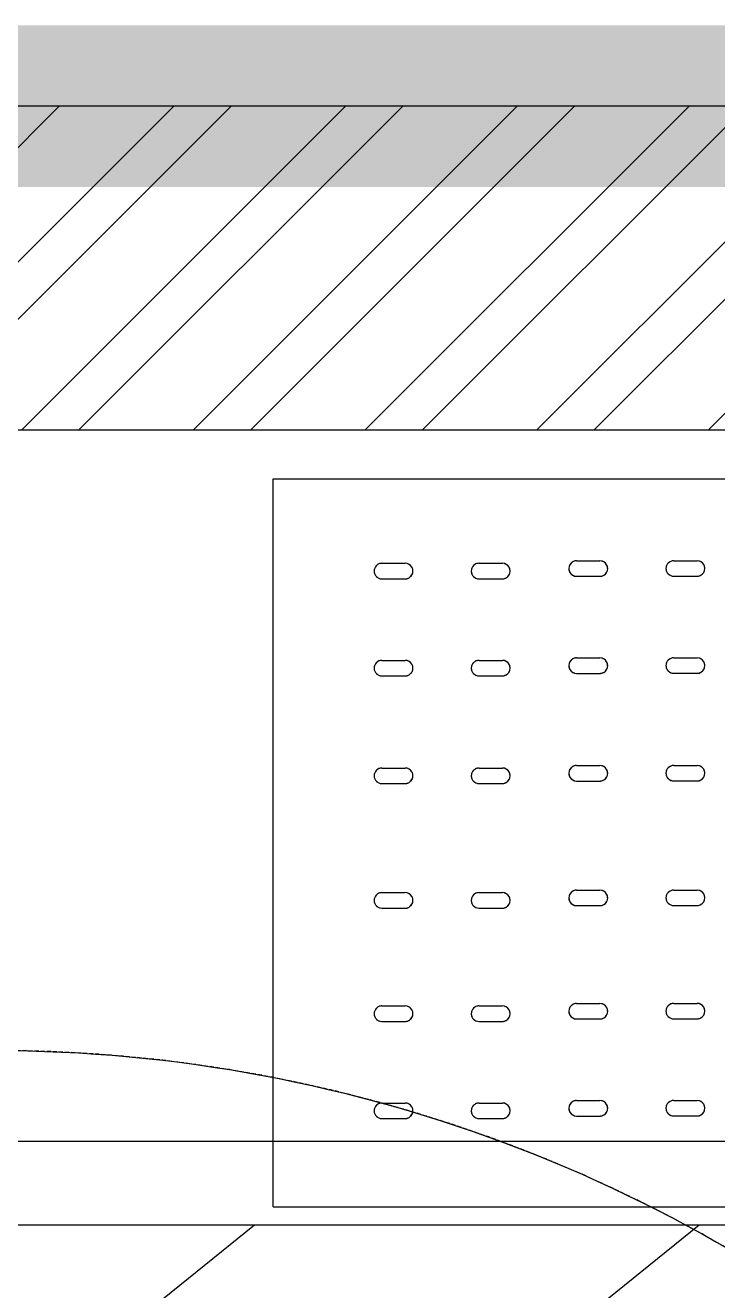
# Model space of a CAD drawing. Extents: x -2975 to 7327, y -1166 to 1029.
# Drawn here: x 318.1 to 360.8, y 864.5 to 942.7 of the extents above; entities that cross this region are included whole.
import ezdxf

# ---------------------------------------------------------------- set-up
doc = ezdxf.new("R2010")
doc.units = 0
doc.linetypes.add('XR-Mince$0$Anchor Stor (Ground Floor Plan ) Xref$2$Retail Building ( Ground Floor ) Xref$0$HIDDEN', pattern=[0.375, 0.25, -0.125])
doc.linetypes.add('XR-Mince$0$LOWER LEVEL GROUND FLOOR$0$DASHDOT', pattern=[25.4, 12.7, -6.35, 0, -6.35])
for name, color, linetype in [('E-TEXT-LIGHTING', 7, 'Continuous'), ('HVAC Duct', 5, 'Continuous'), ('M-HVAC-BLUE', 5, 'Continuous'), ('XR-Mince$0$D2-03-04 PLAN$0$A-SECT-004L', 8, 'Continuous'), ('XR-Mince$0$EQUIPMENT', 15, 'Continuous'), ('XR-Mince$0$EQUIPMENTS', 15, 'Continuous'), ('XR-Mince$0$fur dashed', 15, 'XR-Mince$0$Anchor Stor (Ground Floor Plan ) Xref$2$Retail Building ( Ground Floor ) Xref$0$HIDDEN'), ('XR-Mince$0$hatch-wall', 8, 'Continuous'), ('XR-Mince$0$lease line', 8, 'Continuous'), ('XR-Mince$0$panel', 8, 'Continuous'), ('XR-Mince$0$TAXT', 8, 'Continuous')]:
    doc.layers.add(name, color=color, linetype=linetype)

# ---------------------------------------------------------------- blocks, each defined once
blk = doc.blocks.new('XR-Mince$0$C_Door')
at = {"layer": 'XR-Mince$0$EQUIPMENTS'}
blk.add_arc((2599.758, 491.731), 87.34, 269.99993, 312.32573, dxfattribs=at)
blk = doc.blocks.new('XR-Mince$0$A$C27630E02')
at = {"layer": 'XR-Mince$0$EQUIPMENT'}
for p, q in [((0.45, 1.2), (0, 1.2)), ((0, 1.2), (0, 0)), ((0.45, 1.2), (0.45, 0)), ((0.05216, 1.13284), (0.05216, 1.11844)), ((0.05216, 1.13284), (0.05216, 1.11844)), ((0.06176, 1.13284), (0.06176, 1.11844)), ((0.06176, 1.13284), (0.06176, 1.11844)), ((0.11216, 1.13284), (0.11216, 1.11844)), ((0.11216, 1.13284), (0.11216, 1.11844)), ((0.12176, 1.13284), (0.12176, 1.11844)), ((0.12176, 1.13284), (0.12176, 1.11844)), ((0.17869, 1.13284), (0.17869, 1.11844)), ((0.17869, 1.13284), (0.17869, 1.11844)), ((0.18829, 1.13284), (0.18829, 1.11844)), ((0.18829, 1.13284), (0.18829, 1.11844)), ((0.25572, 1.13284), (0.25572, 1.11844)), ((0.25572, 1.13284), (0.25572, 1.11844)), ((0.26532, 1.13284), (0.26532, 1.11844)), ((0.26532, 1.13284), (0.26532, 1.11844)), ((0.32576, 1.13284), (0.32576, 1.11844)), ((0.32576, 1.13284), (0.32576, 1.11844)), ((0.33536, 1.13284), (0.33536, 1.11844)), ((0.33536, 1.13284), (0.33536, 1.11844)), ((0.38576, 1.13284), (0.38576, 1.11844)), ((0.38576, 1.13284), (0.38576, 1.11844)), ((0.39536, 1.13284), (0.39536, 1.11844)), ((0.39536, 1.13284), (0.39536, 1.11844)), ((0.05216, 1.07284), (0.05216, 1.05844)), ((0.05216, 1.07284), (0.05216, 1.05844)), ((0.06176, 1.07284), (0.06176, 1.05844)), ((0.06176, 1.07284), (0.06176, 1.05844)), ((0.11216, 1.07284), (0.11216, 1.05844)), ((0.11216, 1.07284), (0.11216, 1.05844)), ((0.12176, 1.07284), (0.12176, 1.05844)), ((0.12176, 1.07284), (0.12176, 1.05844)), ((0.17869, 1.07284), (0.17869, 1.05844)), ((0.17869, 1.07284), (0.17869, 1.05844)), ((0.18829, 1.07284), (0.18829, 1.05844)), ((0.18829, 1.07284), (0.18829, 1.05844)), ((0.25572, 1.07284), (0.25572, 1.05844)), ((0.25572, 1.07284), (0.25572, 1.05844)), ((0.26532, 1.07284), (0.26532, 1.05844)), ((0.26532, 1.07284), (0.26532, 1.05844)), ((0.32576, 1.07284), (0.32576, 1.05844)), ((0.32576, 1.07284), (0.32576, 1.05844)), ((0.33536, 1.07284), (0.33536, 1.05844)), ((0.33536, 1.07284), (0.33536, 1.05844)), ((0.38576, 1.07284), (0.38576, 1.05844)), ((0.38576, 1.07284), (0.38576, 1.05844)), ((0.39536, 1.07284), (0.39536, 1.05844)), ((0.39536, 1.07284), (0.39536, 1.05844)), ((0.05061, 1.01258), (0.05061, 0.99818)), ((0.05061, 1.01258), (0.05061, 0.99818)), ((0.06021, 1.01258), (0.06021, 0.99818)), ((0.06021, 1.01258), (0.06021, 0.99818)), ((0.11061, 1.01258), (0.11061, 0.99818)), ((0.11061, 1.01258), (0.11061, 0.99818)), ((0.12021, 1.01258), (0.12021, 0.99818)), ((0.12021, 1.01258), (0.12021, 0.99818)), ((0.17714, 1.01258), (0.17714, 0.99818)), ((0.17714, 1.01258), (0.17714, 0.99818)), ((0.18674, 1.01258), (0.18674, 0.99818)), ((0.18674, 1.01258), (0.18674, 0.99818)), ((0.25417, 1.01258), (0.25417, 0.99818)), ((0.25417, 1.01258), (0.25417, 0.99818)), ((0.26377, 1.01258), (0.26377, 0.99818)), ((0.26377, 1.01258), (0.26377, 0.99818)), ((0.32421, 1.01258), (0.32421, 0.99818)), ((0.32421, 1.01258), (0.32421, 0.99818)), ((0.33381, 1.01258), (0.33381, 0.99818)), ((0.33381, 1.01258), (0.33381, 0.99818)), ((0.38421, 1.01258), (0.38421, 0.99818)), ((0.38421, 1.01258), (0.38421, 0.99818)), ((0.39381, 1.01258), (0.39381, 0.99818)), ((0.39381, 1.01258), (0.39381, 0.99818)), ((0.05057, 0.95258), (0.05057, 0.93818)), ((0.05057, 0.95258), (0.05057, 0.93818)), ((0.06017, 0.95258), (0.06017, 0.93818)), ((0.06017, 0.95258), (0.06017, 0.93818)), ((0.11057, 0.95258), (0.11057, 0.93818)), ((0.11057, 0.95258), (0.11057, 0.93818)), ((0.12017, 0.95258), (0.12017, 0.93818)), ((0.12017, 0.95258), (0.12017, 0.93818)), ((0.1771, 0.95258), (0.1771, 0.93818)), ((0.1771, 0.95258), (0.1771, 0.93818)), ((0.1867, 0.95258), (0.1867, 0.93818)), ((0.1867, 0.95258), (0.1867, 0.93818)), ((0.25413, 0.95258), (0.25413, 0.93818)), ((0.25413, 0.95258), (0.25413, 0.93818)), ((0.26373, 0.95258), (0.26373, 0.93818)), ((0.26373, 0.95258), (0.26373, 0.93818)), ((0.32417, 0.95258), (0.32417, 0.93818)), ((0.32417, 0.95258), (0.32417, 0.93818)), ((0.33377, 0.95258), (0.33377, 0.93818)), ((0.33377, 0.95258), (0.33377, 0.93818)), ((0.38417, 0.95258), (0.38417, 0.93818)), ((0.38417, 0.95258), (0.38417, 0.93818)), ((0.39377, 0.95258), (0.39377, 0.93818)), ((0.39377, 0.95258), (0.39377, 0.93818))]:
    blk.add_line(p, q, dxfattribs=at)
at = {"layer": 'XR-Mince$0$EQUIPMENT', "extrusion": (0, 0, -1)}
for centre, major_axis, start_param, end_param in [((0.05696, 1.13284), (0.00339, 0.00339), 3.926991, 7.068583), ((0.05696, 1.13284), (0.00339, 0.00339), 3.926991, 7.068583), ((0.11696, 1.13284), (0.00339, 0.00339), 3.926991, 7.068583), ((0.11696, 1.13284), (0.00339, 0.00339), 3.926991, 7.068583), ((0.18349, 1.13284), (0.00339, 0.00339), 3.926991, 7.068583), ((0.18349, 1.13284), (0.00339, 0.00339), 3.926991, 7.068583), ((0.26052, 1.13284), (0.00339, 0.00339), 3.926991, 7.068583), ((0.26052, 1.13284), (0.00339, 0.00339), 3.926991, 7.068583), ((0.33056, 1.13284), (0.00339, 0.00339), 3.926991, 7.068583), ((0.33056, 1.13284), (0.00339, 0.00339), 3.926991, 7.068583), ((0.39056, 1.13284), (0.00339, 0.00339), 3.926991, 7.068583), ((0.39056, 1.13284), (0.00339, 0.00339), 3.926991, 7.068583), ((0.05696, 1.11844), (0.00339, 0.00339), 0.785398, 3.926991), ((0.05696, 1.11844), (0.00339, 0.00339), 0.785398, 3.926991), ((0.11696, 1.11844), (0.00339, 0.00339), 0.785398, 3.926991), ((0.11696, 1.11844), (0.00339, 0.00339), 0.785398, 3.926991), ((0.18349, 1.11844), (0.00339, 0.00339), 0.785398, 3.926991), ((0.18349, 1.11844), (0.00339, 0.00339), 0.785398, 3.926991), ((0.26052, 1.11844), (0.00339, 0.00339), 0.785398, 3.926991), ((0.26052, 1.11844), (0.00339, 0.00339), 0.785398, 3.926991), ((0.33056, 1.11844), (0.00339, 0.00339), 0.785398, 3.926991), ((0.33056, 1.11844), (0.00339, 0.00339), 0.785398, 3.926991), ((0.39056, 1.11844), (0.00339, 0.00339), 0.785398, 3.926991), ((0.39056, 1.11844), (0.00339, 0.00339), 0.785398, 3.926991), ((0.05696, 1.07284), (0.00339, 0.00339), 3.926991, 7.068583), ((0.05696, 1.07284), (0.00339, 0.00339), 3.926991, 7.068583), ((0.11696, 1.07284), (0.00339, 0.00339), 3.926991, 7.068583), ((0.11696, 1.07284), (0.00339, 0.00339), 3.926991, 7.068583), ((0.18349, 1.07284), (0.00339, 0.00339), 3.926991, 7.068583), ((0.18349, 1.07284), (0.00339, 0.00339), 3.926991, 7.068583), ((0.26052, 1.07284), (0.00339, 0.00339), 3.926991, 7.068583), ((0.26052, 1.07284), (0.00339, 0.00339), 3.926991, 7.068583), ((0.33056, 1.07284), (0.00339, 0.00339), 3.926991, 7.068583), ((0.33056, 1.07284), (0.00339, 0.00339), 3.926991, 7.068583), ((0.39056, 1.07284), (0.00339, 0.00339), 3.926991, 7.068583), ((0.39056, 1.07284), (0.00339, 0.00339), 3.926991, 7.068583), ((0.05696, 1.05844), (0.00339, 0.00339), 0.785398, 3.926991), ((0.05696, 1.05844), (0.00339, 0.00339), 0.785398, 3.926991), ((0.11696, 1.05844), (0.00339, 0.00339), 0.785398, 3.926991), ((0.11696, 1.05844), (0.00339, 0.00339), 0.785398, 3.926991), ((0.18349, 1.05844), (0.00339, 0.00339), 0.785398, 3.926991), ((0.18349, 1.05844), (0.00339, 0.00339), 0.785398, 3.926991), ((0.26052, 1.05844), (0.00339, 0.00339), 0.785398, 3.926991), ((0.26052, 1.05844), (0.00339, 0.00339), 0.785398, 3.926991), ((0.33056, 1.05844), (0.00339, 0.00339), 0.785398, 3.926991), ((0.33056, 1.05844), (0.00339, 0.00339), 0.785398, 3.926991), ((0.39056, 1.05844), (0.00339, 0.00339), 0.785398, 3.926991), ((0.39056, 1.05844), (0.00339, 0.00339), 0.785398, 3.926991), ((0.05541, 1.01258), (-0.00339, 0.00339), 5.497787, 8.63938), ((0.05541, 1.01258), (-0.00339, 0.00339), 5.497787, 8.63938), ((0.11541, 1.01258), (-0.00339, 0.00339), 5.497787, 8.63938), ((0.11541, 1.01258), (-0.00339, 0.00339), 5.497787, 8.63938), ((0.18194, 1.01258), (-0.00339, 0.00339), 5.497787, 8.63938), ((0.18194, 1.01258), (-0.00339, 0.00339), 5.497787, 8.63938), ((0.25897, 1.01258), (-0.00339, 0.00339), 5.497787, 8.63938), ((0.25897, 1.01258), (-0.00339, 0.00339), 5.497787, 8.63938), ((0.32901, 1.01258), (-0.00339, 0.00339), 5.497787, 8.63938), ((0.32901, 1.01258), (-0.00339, 0.00339), 5.497787, 8.63938), ((0.38901, 1.01258), (-0.00339, 0.00339), 5.497787, 8.63938), ((0.38901, 1.01258), (-0.00339, 0.00339), 5.497787, 8.63938), ((0.05541, 0.99818), (-0.00339, 0.00339), 2.356194, 5.497787), ((0.05541, 0.99818), (-0.00339, 0.00339), 2.356194, 5.497787), ((0.11541, 0.99818), (-0.00339, 0.00339), 2.356194, 5.497787), ((0.11541, 0.99818), (-0.00339, 0.00339), 2.356194, 5.497787), ((0.18194, 0.99818), (-0.00339, 0.00339), 2.356194, 5.497787), ((0.18194, 0.99818), (-0.00339, 0.00339), 2.356194, 5.497787), ((0.25897, 0.99818), (-0.00339, 0.00339), 2.356194, 5.497787), ((0.25897, 0.99818), (-0.00339, 0.00339), 2.356194, 5.497787), ((0.32901, 0.99818), (-0.00339, 0.00339), 2.356194, 5.497787), ((0.32901, 0.99818), (-0.00339, 0.00339), 2.356194, 5.497787), ((0.38901, 0.99818), (-0.00339, 0.00339), 2.356194, 5.497787), ((0.38901, 0.99818), (-0.00339, 0.00339), 2.356194, 5.497787), ((0.05537, 0.95258), (0.00339, 0.00339), 3.926991, 7.068583), ((0.05537, 0.95258), (0.00339, 0.00339), 3.926991, 7.068583), ((0.11537, 0.95258), (0.00339, 0.00339), 3.926991, 7.068583), ((0.11537, 0.95258), (0.00339, 0.00339), 3.926991, 7.068583), ((0.1819, 0.95258), (0.00339, 0.00339), 3.926991, 7.068583), ((0.1819, 0.95258), (0.00339, 0.00339), 3.926991, 7.068583), ((0.25893, 0.95258), (0.00339, 0.00339), 3.926991, 7.068583), ((0.25893, 0.95258), (0.00339, 0.00339), 3.926991, 7.068583), ((0.32897, 0.95258), (0.00339, 0.00339), 3.926991, 7.068583), ((0.32897, 0.95258), (0.00339, 0.00339), 3.926991, 7.068583), ((0.38897, 0.95258), (0.00339, 0.00339), 3.926991, 7.068583), ((0.38897, 0.95258), (0.00339, 0.00339), 3.926991, 7.068583), ((0.05537, 0.93818), (0.00339, 0.00339), 0.785398, 3.926991), ((0.05537, 0.93818), (0.00339, 0.00339), 0.785398, 3.926991), ((0.11537, 0.93818), (0.00339, 0.00339), 0.785398, 3.926991), ((0.11537, 0.93818), (0.00339, 0.00339), 0.785398, 3.926991), ((0.1819, 0.93818), (0.00339, 0.00339), 0.785398, 3.926991), ((0.1819, 0.93818), (0.00339, 0.00339), 0.785398, 3.926991), ((0.25893, 0.93818), (0.00339, 0.00339), 0.785398, 3.926991), ((0.25893, 0.93818), (0.00339, 0.00339), 0.785398, 3.926991), ((0.32897, 0.93818), (0.00339, 0.00339), 0.785398, 3.926991), ((0.32897, 0.93818), (0.00339, 0.00339), 0.785398, 3.926991), ((0.38897, 0.93818), (0.00339, 0.00339), 0.785398, 3.926991), ((0.38897, 0.93818), (0.00339, 0.00339), 0.785398, 3.926991)]:
    blk.add_ellipse(centre, major_axis=major_axis, ratio=1, start_param=start_param, end_param=end_param, dxfattribs=at)
blk = doc.blocks.new('XR-Mince$0$Equipment')
at = {"layer": 'XR-Mince$0$EQUIPMENTS', "linetype": 'ByBlock'}
blk.add_line((333.374, 869.677, 0), (453.374, 869.677, 0), dxfattribs=at)
at = {"layer": 'XR-Mince$0$EQUIPMENTS', "linetype": 'ByBlock', "xscale": -99.99999999999997, "yscale": 99.99999999999997, "zscale": 100, "rotation": 89.99999999999905}
blk.add_blockref('XR-Mince$0$A$C27630E02', (453.374, 914.677, 0), dxfattribs=at)
blk = doc.blocks.new('XR-Mince')
at = {"layer": 'XR-Mince$0$hatch-wall', "ltscale": 100}
h = blk.add_hatch(dxfattribs=at)
h.set_pattern_fill('ANSI32', color=256, scale=20, style=0)
h.set_pattern_definition([(45, (8569.7315, 21091.42), (-5.3033009, 5.3033009), []), (45, (8573.267, 21091.42), (-5.3033009, 5.3033009), [])])
h.paths.add_polyline_path([(826.027, 917.714), (826.027, 937.714), (-54.973, 937.714), (-54.973, 937.714), (-74.973, 937.714), (-74.973, -352.286), (-97.473, -352.286), (-97.473, -372.286), (-74.973, -372.286), (-54.973, -372.286), (75.027, -372.286), (75.027, 352.714), (55.027, 352.714), (55.027, -352.286), (-54.973, -352.286), (-55.237, 352.629), (55.027, 352.629), (55.027, 372.629), (-54.973, 372.629), (-54.973, 917.714)])
h.paths.add_polyline_path([(946.027, 874.364), (966.027, 874.364), (975.027, 874.364), (975.027, 894.364), (966.027, 894.364), (966.027, 937.714), (946.027, 937.714)])
at = {"layer": 'XR-Mince$0$D2-03-04 PLAN$0$A-SECT-004L', "ltscale": 0.25}
for p, q in [((846.027, 937.714), (-74.973, 937.714)), ((846.027, 937.714), (-74.973, 937.714)), ((-54.973, 917.714), (826.027, 917.714)), ((-54.973, 917.714), (826.027, 917.714))]:
    blk.add_line(p, q, dxfattribs=at)
at = {"layer": 'XR-Mince$0$fur dashed'}
for p, q in [((333.374, 869.677, 0), (333.374, 914.677, 0)), ((333.374, 914.677, 0), (453.374, 914.677, 0)), ((340.09, 909.461, 0), (341.53, 909.461, 0)), ((340.09, 909.461, 0), (341.53, 909.461, 0)), ((346.09, 909.461, 0), (347.53, 909.461, 0)), ((346.09, 909.461, 0), (347.53, 909.461, 0)), ((352.115, 909.616, 0), (353.555, 909.616, 0)), ((352.115, 909.616, 0), (353.555, 909.616, 0)), ((358.115, 909.62, 0), (359.555, 909.62, 0)), ((358.115, 909.62, 0), (359.555, 909.62, 0)), ((340.09, 908.501, 0), (341.53, 908.501, 0)), ((340.09, 908.501, 0), (341.53, 908.501, 0)), ((346.09, 908.501, 0), (347.53, 908.501, 0)), ((346.09, 908.501, 0), (347.53, 908.501, 0)), ((352.115, 908.656, 0), (353.555, 908.656, 0)), ((352.115, 908.656, 0), (353.555, 908.656, 0)), ((358.115, 908.66, 0), (359.555, 908.66, 0)), ((358.115, 908.66, 0), (359.555, 908.66, 0)), ((340.09, 903.461, 0), (341.53, 903.461, 0)), ((340.09, 903.461, 0), (341.53, 903.461, 0)), ((346.09, 903.461, 0), (347.53, 903.461, 0)), ((346.09, 903.461, 0), (347.53, 903.461, 0)), ((352.115, 903.616, 0), (353.555, 903.616, 0)), ((352.115, 903.616, 0), (353.555, 903.616, 0)), ((358.115, 903.62, 0), (359.555, 903.62, 0)), ((358.115, 903.62, 0), (359.555, 903.62, 0)), ((352.115, 902.656, 0), (353.555, 902.656, 0)), ((352.115, 902.656, 0), (353.555, 902.656, 0)), ((358.115, 902.66, 0), (359.555, 902.66, 0)), ((358.115, 902.66, 0), (359.555, 902.66, 0)), ((340.09, 902.501, 0), (341.53, 902.501, 0)), ((340.09, 902.501, 0), (341.53, 902.501, 0)), ((346.09, 902.501, 0), (347.53, 902.501, 0)), ((346.09, 902.501, 0), (347.53, 902.501, 0)), ((340.09, 896.808, 0), (341.53, 896.808, 0)), ((340.09, 896.808, 0), (341.53, 896.808, 0)), ((346.09, 896.808, 0), (347.53, 896.808, 0)), ((346.09, 896.808, 0), (347.53, 896.808, 0)), ((352.115, 896.963, 0), (353.555, 896.963, 0)), ((352.115, 896.963, 0), (353.555, 896.963, 0)), ((358.115, 896.968, 0), (359.555, 896.968, 0)), ((358.115, 896.968, 0), (359.555, 896.968, 0)), ((340.09, 895.848, 0), (341.53, 895.848, 0)), ((340.09, 895.848, 0), (341.53, 895.848, 0)), ((346.09, 895.848, 0), (347.53, 895.848, 0)), ((346.09, 895.848, 0), (347.53, 895.848, 0)), ((352.115, 896.003, 0), (353.555, 896.003, 0)), ((352.115, 896.003, 0), (353.555, 896.003, 0)), ((358.115, 896.008, 0), (359.555, 896.008, 0)), ((358.115, 896.008, 0), (359.555, 896.008, 0)), ((340.09, 889.105, 0), (341.53, 889.105, 0)), ((340.09, 889.105, 0), (341.53, 889.105, 0)), ((346.09, 889.105, 0), (347.53, 889.105, 0)), ((346.09, 889.105, 0), (347.53, 889.105, 0)), ((352.115, 889.26, 0), (353.555, 889.26, 0)), ((352.115, 889.26, 0), (353.555, 889.26, 0)), ((358.115, 889.264, 0), (359.555, 889.264, 0)), ((358.115, 889.264, 0), (359.555, 889.264, 0)), ((340.09, 888.145, 0), (341.53, 888.145, 0)), ((340.09, 888.145, 0), (341.53, 888.145, 0)), ((346.09, 888.145, 0), (347.53, 888.145, 0)), ((346.09, 888.145, 0), (347.53, 888.145, 0)), ((352.115, 888.3, 0), (353.555, 888.3, 0)), ((352.115, 888.3, 0), (353.555, 888.3, 0)), ((358.115, 888.304, 0), (359.555, 888.304, 0)), ((358.115, 888.304, 0), (359.555, 888.304, 0)), ((352.115, 882.256, 0), (353.555, 882.256, 0)), ((352.115, 882.256, 0), (353.555, 882.256, 0)), ((358.115, 882.26, 0), (359.555, 882.26, 0)), ((358.115, 882.26, 0), (359.555, 882.26, 0)), ((340.09, 882.101, 0), (341.53, 882.101, 0)), ((340.09, 882.101, 0), (341.53, 882.101, 0)), ((346.09, 882.101, 0), (347.53, 882.101, 0)), ((346.09, 882.101, 0), (347.53, 882.101, 0)), ((340.09, 881.141, 0), (341.53, 881.141, 0)), ((340.09, 881.141, 0), (341.53, 881.141, 0)), ((346.09, 881.141, 0), (347.53, 881.141, 0)), ((346.09, 881.141, 0), (347.53, 881.141, 0)), ((352.115, 881.296, 0), (353.555, 881.296, 0)), ((352.115, 881.296, 0), (353.555, 881.296, 0)), ((358.115, 881.3, 0), (359.555, 881.3, 0)), ((358.115, 881.3, 0), (359.555, 881.3, 0)), ((340.09, 876.101, 0), (341.53, 876.101, 0)), ((340.09, 876.101, 0), (341.53, 876.101, 0)), ((346.09, 876.101, 0), (347.53, 876.101, 0)), ((346.09, 876.101, 0), (347.53, 876.101, 0)), ((352.115, 876.256, 0), (353.555, 876.256, 0)), ((352.115, 876.256, 0), (353.555, 876.256, 0)), ((358.115, 876.26, 0), (359.555, 876.26, 0)), ((358.115, 876.26, 0), (359.555, 876.26, 0)), ((352.115, 875.296, 0), (353.555, 875.296, 0)), ((352.115, 875.296, 0), (353.555, 875.296, 0)), ((358.115, 875.3, 0), (359.555, 875.3, 0)), ((358.115, 875.3, 0), (359.555, 875.3, 0)), ((340.09, 875.141, 0), (341.53, 875.141, 0)), ((340.09, 875.141, 0), (341.53, 875.141, 0)), ((346.09, 875.141, 0), (347.53, 875.141, 0)), ((346.09, 875.141, 0), (347.53, 875.141, 0))]:
    blk.add_line(p, q, dxfattribs=at)
blk.add_arc((316.118, 789.291), 90.059, 47.67454, 90.00034, dxfattribs=at)
blk.add_arc((316.118, 789.291), 90.059, 47.67454, 90.00034, dxfattribs=at)
for centre, major_axis, start_param, end_param in [((340.09, 908.981, 0), (-0.339, -0.339), 3.926991, 7.068583), ((340.09, 908.981, 0), (-0.339, -0.339), 3.926991, 7.068583), ((341.53, 908.981, 0), (-0.339, -0.339), 0.785398, 3.926991), ((341.53, 908.981, 0), (-0.339, -0.339), 0.785398, 3.926991), ((346.09, 908.981, 0), (-0.339, -0.339), 3.926991, 7.068583), ((346.09, 908.981, 0), (-0.339, -0.339), 3.926991, 7.068583), ((347.53, 908.981, 0), (-0.339, -0.339), 0.785398, 3.926991), ((347.53, 908.981, 0), (-0.339, -0.339), 0.785398, 3.926991), ((352.115, 909.136, 0), (-0.339, 0.339), 5.497787, 8.63938), ((352.115, 909.136, 0), (-0.339, 0.339), 5.497787, 8.63938), ((353.555, 909.136, 0), (-0.339, 0.339), 2.356194, 5.497787), ((353.555, 909.136, 0), (-0.339, 0.339), 2.356194, 5.497787), ((358.115, 909.14, 0), (-0.339, -0.339), 3.926991, 7.068583), ((358.115, 909.14, 0), (-0.339, -0.339), 3.926991, 7.068583), ((359.555, 909.14, 0), (-0.339, -0.339), 0.785398, 3.926991), ((359.555, 909.14, 0), (-0.339, -0.339), 0.785398, 3.926991), ((340.09, 902.981, 0), (-0.339, -0.339), 3.926991, 7.068583), ((340.09, 902.981, 0), (-0.339, -0.339), 3.926991, 7.068583), ((341.53, 902.981, 0), (-0.339, -0.339), 0.785398, 3.926991), ((341.53, 902.981, 0), (-0.339, -0.339), 0.785398, 3.926991), ((346.09, 902.981, 0), (-0.339, -0.339), 3.926991, 7.068583), ((346.09, 902.981, 0), (-0.339, -0.339), 3.926991, 7.068583), ((347.53, 902.981, 0), (-0.339, -0.339), 0.785398, 3.926991), ((347.53, 902.981, 0), (-0.339, -0.339), 0.785398, 3.926991), ((352.115, 903.136, 0), (-0.339, 0.339), 5.497787, 8.63938), ((352.115, 903.136, 0), (-0.339, 0.339), 5.497787, 8.63938), ((353.555, 903.136, 0), (-0.339, 0.339), 2.356194, 5.497787), ((353.555, 903.136, 0), (-0.339, 0.339), 2.356194, 5.497787), ((358.115, 903.14, 0), (-0.339, -0.339), 3.926991, 7.068583), ((358.115, 903.14, 0), (-0.339, -0.339), 3.926991, 7.068583), ((359.555, 903.14, 0), (-0.339, -0.339), 0.785398, 3.926991), ((359.555, 903.14, 0), (-0.339, -0.339), 0.785398, 3.926991), ((340.09, 896.328, 0), (-0.339, -0.339), 3.926991, 7.068583), ((340.09, 896.328, 0), (-0.339, -0.339), 3.926991, 7.068583), ((341.53, 896.328, 0), (-0.339, -0.339), 0.785398, 3.926991), ((341.53, 896.328, 0), (-0.339, -0.339), 0.785398, 3.926991), ((346.09, 896.328, 0), (-0.339, -0.339), 3.926991, 7.068583), ((346.09, 896.328, 0), (-0.339, -0.339), 3.926991, 7.068583), ((347.53, 896.328, 0), (-0.339, -0.339), 0.785398, 3.926991), ((347.53, 896.328, 0), (-0.339, -0.339), 0.785398, 3.926991), ((352.115, 896.483, 0), (-0.339, 0.339), 5.497787, 8.63938), ((352.115, 896.483, 0), (-0.339, 0.339), 5.497787, 8.63938), ((353.555, 896.483, 0), (-0.339, 0.339), 2.356194, 5.497787), ((353.555, 896.483, 0), (-0.339, 0.339), 2.356194, 5.497787), ((358.115, 896.488, 0), (-0.339, -0.339), 3.926991, 7.068583), ((358.115, 896.488, 0), (-0.339, -0.339), 3.926991, 7.068583), ((359.555, 896.488, 0), (-0.339, -0.339), 0.785398, 3.926991), ((359.555, 896.488, 0), (-0.339, -0.339), 0.785398, 3.926991), ((340.09, 888.625, 0), (-0.339, -0.339), 3.926991, 7.068583), ((340.09, 888.625, 0), (-0.339, -0.339), 3.926991, 7.068583), ((341.53, 888.625, 0), (-0.339, -0.339), 0.785398, 3.926991), ((341.53, 888.625, 0), (-0.339, -0.339), 0.785398, 3.926991), ((346.09, 888.625, 0), (-0.339, -0.339), 3.926991, 7.068583), ((346.09, 888.625, 0), (-0.339, -0.339), 3.926991, 7.068583), ((347.53, 888.625, 0), (-0.339, -0.339), 0.785398, 3.926991), ((347.53, 888.625, 0), (-0.339, -0.339), 0.785398, 3.926991), ((352.115, 888.78, 0), (-0.339, 0.339), 5.497787, 8.63938), ((352.115, 888.78, 0), (-0.339, 0.339), 5.497787, 8.63938), ((353.555, 888.78, 0), (-0.339, 0.339), 2.356194, 5.497787), ((353.555, 888.78, 0), (-0.339, 0.339), 2.356194, 5.497787), ((358.115, 888.784, 0), (-0.339, -0.339), 3.926991, 7.068583), ((358.115, 888.784, 0), (-0.339, -0.339), 3.926991, 7.068583), ((359.555, 888.784, 0), (-0.339, -0.339), 0.785398, 3.926991), ((359.555, 888.784, 0), (-0.339, -0.339), 0.785398, 3.926991), ((352.115, 881.776, 0), (-0.339, 0.339), 5.497787, 8.63938), ((352.115, 881.776, 0), (-0.339, 0.339), 5.497787, 8.63938), ((353.555, 881.776, 0), (-0.339, 0.339), 2.356194, 5.497787), ((353.555, 881.776, 0), (-0.339, 0.339), 2.356194, 5.497787), ((358.115, 881.78, 0), (-0.339, -0.339), 3.926991, 7.068583), ((358.115, 881.78, 0), (-0.339, -0.339), 3.926991, 7.068583), ((359.555, 881.78, 0), (-0.339, -0.339), 0.785398, 3.926991), ((359.555, 881.78, 0), (-0.339, -0.339), 0.785398, 3.926991), ((340.09, 881.621, 0), (-0.339, -0.339), 3.926991, 7.068583), ((340.09, 881.621, 0), (-0.339, -0.339), 3.926991, 7.068583), ((341.53, 881.621, 0), (-0.339, -0.339), 0.785398, 3.926991), ((341.53, 881.621, 0), (-0.339, -0.339), 0.785398, 3.926991), ((346.09, 881.621, 0), (-0.339, -0.339), 3.926991, 7.068583), ((346.09, 881.621, 0), (-0.339, -0.339), 3.926991, 7.068583), ((347.53, 881.621, 0), (-0.339, -0.339), 0.785398, 3.926991), ((347.53, 881.621, 0), (-0.339, -0.339), 0.785398, 3.926991), ((340.09, 875.621, 0), (-0.339, -0.339), 3.926991, 7.068583), ((340.09, 875.621, 0), (-0.339, -0.339), 3.926991, 7.068583), ((341.53, 875.621, 0), (-0.339, -0.339), 0.785398, 3.926991), ((341.53, 875.621, 0), (-0.339, -0.339), 0.785398, 3.926991), ((346.09, 875.621, 0), (-0.339, -0.339), 3.926991, 7.068583), ((346.09, 875.621, 0), (-0.339, -0.339), 3.926991, 7.068583), ((347.53, 875.621, 0), (-0.339, -0.339), 0.785398, 3.926991), ((347.53, 875.621, 0), (-0.339, -0.339), 0.785398, 3.926991), ((352.115, 875.776, 0), (-0.339, 0.339), 5.497787, 8.63938), ((352.115, 875.776, 0), (-0.339, 0.339), 5.497787, 8.63938), ((353.555, 875.776, 0), (-0.339, 0.339), 2.356194, 5.497787), ((353.555, 875.776, 0), (-0.339, 0.339), 2.356194, 5.497787), ((358.115, 875.78, 0), (-0.339, -0.339), 3.926991, 7.068583), ((358.115, 875.78, 0), (-0.339, -0.339), 3.926991, 7.068583), ((359.555, 875.78, 0), (-0.339, -0.339), 0.785398, 3.926991), ((359.555, 875.78, 0), (-0.339, -0.339), 0.785398, 3.926991)]:
    blk.add_ellipse(centre, major_axis=major_axis, ratio=1, start_param=start_param, end_param=end_param, dxfattribs=at)
at = {"layer": 'XR-Mince$0$lease line', "linetype": 'XR-Mince$0$LOWER LEVEL GROUND FLOOR$0$DASHDOT', "ltscale": 0.5, "const_width": 10}
blk.add_lwpolyline([(-83.778, -1117.786), (-83.778, -352.286), (-74.973, -352.286), (-74.973, 937.714), (846.027, 937.715), (846.53, 894.314), (1185.027, 894.725), (1185.027, -1117.786), (-83.778, -1117.786)], dxfattribs=at)
at = {"layer": 'XR-Mince$0$panel', "ltscale": 0.05, "xscale": -1.031134123599029, "zscale": 1.03113412359903, "rotation": 180.0002683670782}
for yscale in [1.031134123599029, 1.03113412359903]:
    blk.add_blockref('XR-Mince$0$C_Door', (-2364.584, 1296.318), dxfattribs=dict(at, yscale=yscale))
at = {"layer": 'XR-Mince$0$TAXT'}
blk.add_blockref('XR-Mince$0$Equipment', (0, 0), dxfattribs=at)
blk = doc.blocks.new('pf')
at = {"layer": 'HVAC Duct', "color": 2}
for p, q in [((430.62418, -30.82074), (431.73606, -31.71788)), ((430.62418, -31.07772), (431.41756, -31.71788)), ((430.56418, -31.71788), (433.97128, -31.71788)), ((430.56418, -31.77788), (433.97128, -31.77788))]:
    blk.add_line(p, q, dxfattribs=at)

msp = doc.modelspace()

# ---------------------------------------------------------------- block references
at = {"layer": 'E-TEXT-LIGHTING'}
msp.add_blockref('XR-Mince', (0, 0), dxfattribs=at)

# ---------------------------------------------------------------- next in the draw order: block references
at = {"layer": 'M-HVAC-BLUE', "xscale": -86.18239858312988, "yscale": 86.18239858312988, "zscale": 86.18239858312688, "rotation": 180.0000014878832}
msp.add_blockref('pf', (-36848.367, -1864.954), dxfattribs=at)

doc.saveas('drawing.dxf')
